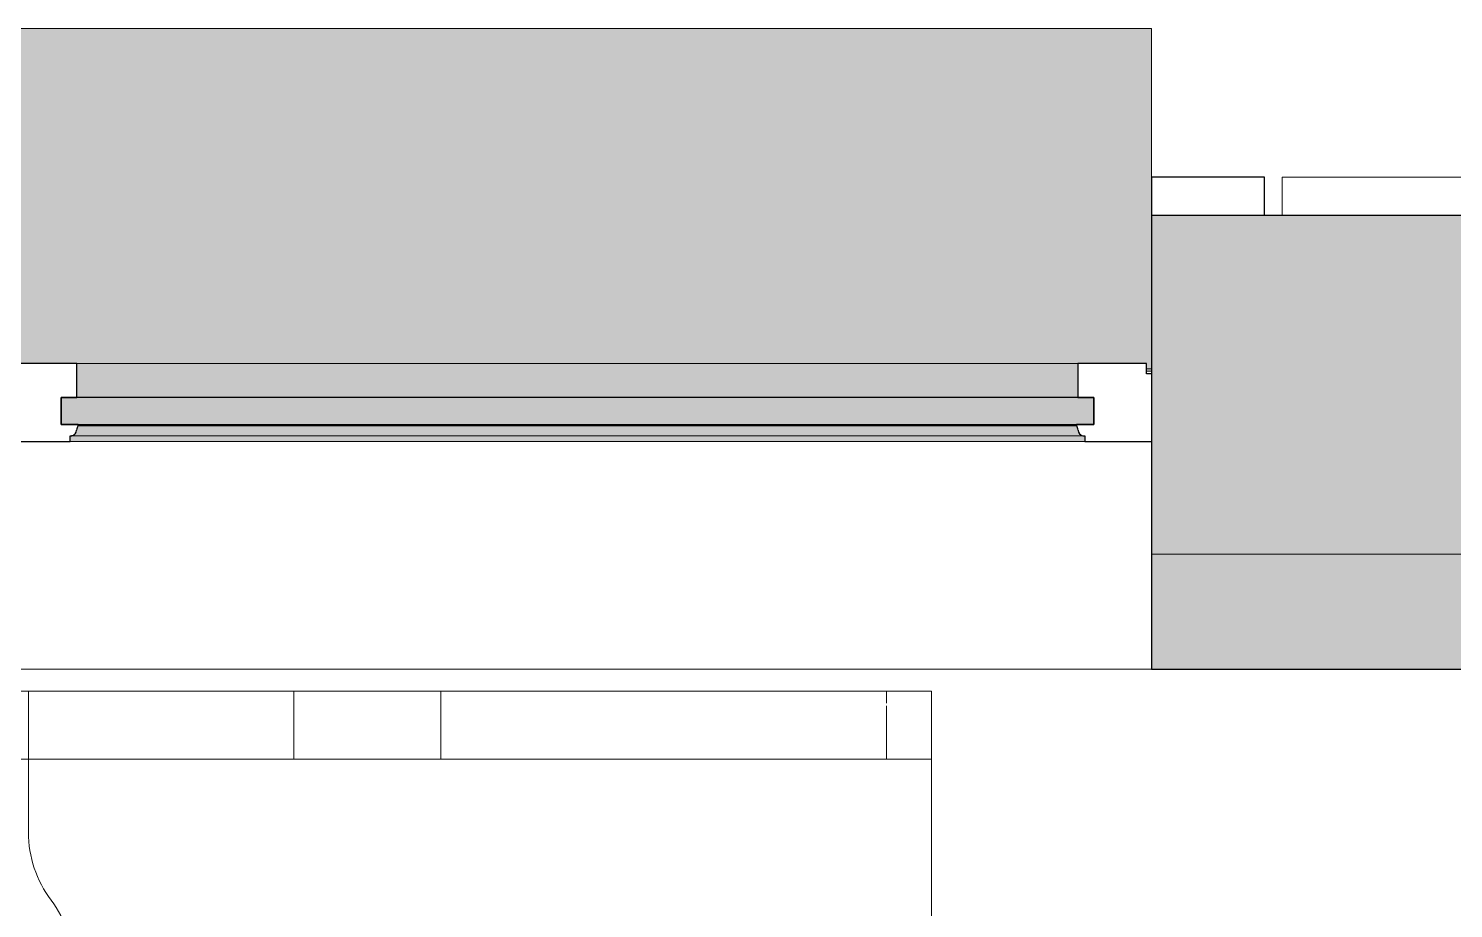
# Model space of a CAD drawing. Header units: millimetres. Extents: x 155927 to 295199, y -4084 to 97293.
# Drawn here: x 186323 to 187586, y 34034 to 34813 of the extents above; entities that cross this region are included whole.
import ezdxf

# ---------------------------------------------------------------- set-up
doc = ezdxf.new("R2010")
doc.units = ezdxf.units.MM
doc.header["$MEASUREMENT"] = 0
for name, color, linetype, lineweight in [('A-GLAZ', 7, 'CONTINUOUS', 9), ('A-GLAZ-CURT', 7, 'CONTINUOUS', 9), ('A-WALL', 7, 'CONTINUOUS', 9), ('A-WALL-PATT', 7, 'CONTINUOUS', 9), ('I-FURN', 8, 'CONTINUOUS', 9), ('I-WALL', 7, 'CONTINUOUS', 9)]:
    doc.layers.add(name, color=color, linetype=linetype, lineweight=lineweight)

msp = doc.modelspace()

# ---------------------------------------------------------------- hatches: boundary and pattern name
at = {"layer": 'A-GLAZ'}
for points in [[(187313.7, 34511.8), (187318, 34511.8), (187318, 34813.4), (185283.8, 34813.4), (185283.8, 34511.8), (185288.2, 34511.8), (185288.2, 34516.5), (186296.5, 34516.5), (186296.5, 34511.8), (186305.2, 34511.8), (186305.2, 34516.5), (187313.7, 34516.5)], [(187252.8, 34486.5), (187252.8, 34516.5), (186366, 34516.5), (186366, 34486.5), (187153.5, 34486.5)], [(187266.8, 34462.6), (187266.8, 34486.5), (186352.1, 34486.5), (186352.1, 34462.6), (187153.5, 34462.6)], [(187253, 34457.5), (187251.5, 34461.5), (186367.3, 34461.5), (186366, 34457.5), (187252.8, 34457.5)], [(187251.5, 34461.5), (187251.5, 34462.6), (187153.5, 34461.5)], [(186360, 34452.6), (186362.9, 34453.1), (186361.6, 34453.2)], [(187253, 34447.6), (187258.8, 34447.6), (187258.8, 34452.6), (186360, 34452.6), (186360, 34447.6), (187153.5, 34447.6)], [(187257.2, 34452.6), (187253.9, 34454.9), (187252.6, 34457.5), (186365.8, 34457.5), (186364, 34453.8), (186363.8, 34452.6), (187255, 34452.6)]]:
    msp.add_hatch(color=256, dxfattribs=at).paths.add_polyline_path(points, flags=0)
h = msp.add_hatch(color=256, dxfattribs=at)
h.paths.add_polyline_path([(187318, 34509.7), (187318, 34511.8), (187313.7, 34511.8), (187313.7, 34509.7)], flags=0)
h.paths.add_polyline_path([(186300.2, 34509.7), (186305.2, 34509.7), (186305.2, 34511.8), (186296.5, 34511.4), (186296.5, 34509.7)], flags=0)
h.paths.add_polyline_path([(185288.2, 34509.7), (185288.2, 34511.8), (185283.8, 34511.8), (185283.8, 34509.7)], flags=0)
at = {"layer": 'A-WALL-PATT'}
h = msp.add_hatch(color=256, dxfattribs=at)
h.paths.add_polyline_path([(231130.8, 34347.6), (231130.8, 34647.6), (229692.8, 34647.6), (229692.8, 34347.6), (230840.8, 34347.6)], flags=0)
h.paths.add_polyline_path([(220908.8, 34347.6), (220908.8, 34647.6), (202317.8, 34647.6), (202317.8, 34347.6), (220172.3, 34347.6)], flags=0)
h.paths.add_polyline_path([(200283.7, 34347.6), (200283.7, 34647.6), (197292.8, 34647.6), (197292.8, 34347.6), (199760.7, 34347.6)], flags=0)
h.paths.add_polyline_path([(194558.8, 34347.6), (194558.8, 34647.6), (192442.8, 34647.6), (192442.8, 34437.6), (192417.8, 34437.6), (192417.8, 34347.6), (193757.3, 34347.6)], flags=0)
h.paths.add_polyline_path([(190808.8, 34347.6), (190808.8, 34437.6), (190783.8, 34437.6), (190783.8, 34647.6), (187318, 34647.6), (187318, 34347.6), (190783.8, 34347.6)], flags=0)
h.paths.add_polyline_path([(185283.8, 34347.6), (185283.8, 34647.6), (166692.8, 34647.6), (166692.8, 34347.6), (184151.8, 34347.6)], flags=0)
h.paths.add_polyline_path([(157908.8, 34347.6), (157908.8, 34647.6), (156760.8, 34647.6), (156760.8, 34347.6), (157736.8, 34347.6)], flags=0)
h = msp.add_hatch(color=256, dxfattribs=at)
h.paths.add_polyline_path([(189647, 34245.6), (189647, 34347.6), (187318, 34347.6), (187318, 34245.6), (188954.6, 34245.6)], flags=0)
h.paths.add_polyline_path([(185283.8, 34245.6), (185283.8, 34347.6), (183310.8, 34347.6), (183310.8, 34245.6), (184151.8, 34245.6)], flags=0)

# ---------------------------------------------------------------- linework, layer by layer
at = {"layer": 'A-GLAZ'}
for p, q in [((187318, 34813.4), (185283.8, 34813.4)), ((187318, 34813.4), (187318, 34681.6)), ((187252.8, 34516.5), (186366, 34516.5)), ((187318, 34511.8), (187313.7, 34511.8)), ((187318, 34509.7), (187313.7, 34509.7)), ((187251.5, 34461.5), (186367.3, 34461.5)), ((186361.6, 34452.6), (186360, 34452.6)), ((187257.2, 34452.6), (186361.6, 34452.6)), ((187258.8, 34452.6), (187257.2, 34452.6)), ((186360, 34447.6), (187258.8, 34447.6))]:
    msp.add_line(p, q, dxfattribs=at)
at = {"layer": 'A-GLAZ', "lineweight": 30}
for p, q in [((187418, 34681.6), (187318, 34681.6)), ((187318, 34681.6), (187318, 34647.6)), ((187418, 34647.6), (187418, 34681.6)), ((186366, 34516.5), (186305.2, 34516.5)), ((186366, 34486.5), (186366, 34516.5)), ((187313.7, 34516.5), (187252.8, 34516.5)), ((187252.8, 34516.5), (187252.8, 34486.5)), ((187313.7, 34507.5), (187313.7, 34516.5)), ((187318, 34507.5), (187313.7, 34507.5)), ((187266.8, 34486.5), (186352.1, 34486.5)), ((186352.1, 34486.5), (186352.1, 34462.6)), ((186352.1, 34462.6), (186352.1, 34486.5)), ((186352.1, 34486.5), (186366, 34486.5)), ((187252.8, 34486.5), (187266.8, 34486.5)), ((187266.8, 34462.6), (187266.8, 34486.5)), ((187266.8, 34486.5), (187266.8, 34462.6)), ((186352.1, 34462.6), (187266.8, 34462.6)), ((186367.3, 34462.6), (186352.1, 34462.6)), ((186367.3, 34461.5), (186367.3, 34462.6)), ((187266.8, 34462.6), (187251.5, 34462.6)), ((187251.5, 34462.6), (187251.5, 34461.5)), ((186360, 34447.6), (186360, 34452.6)), ((186360, 34452.6), (186361.6, 34452.6)), ((187257.2, 34452.6), (187258.8, 34452.6)), ((187258.8, 34452.6), (187258.8, 34447.6)), ((186300.8, 34447.6), (186360, 34447.6)), ((187258.8, 34447.6), (187318, 34447.6))]:
    msp.add_line(p, q, dxfattribs=at)
for centre, radius, start, end in [((186373.2, 34457.1), 7.4, 143.4261, 176.5739), ((187245.6, 34457.1), 7.4, 3.4261, 36.5739), ((186360.5, 34457.8), 5.36, 281.9524, 356.5739), ((187258.3, 34457.8), 5.36, 183.4261, 258.0476)]:
    msp.add_arc(centre, radius, start, end, dxfattribs=at)
at = {"layer": 'A-GLAZ'}
for points in [[(186366.5, 34460.3), (186366.7, 34460.7), (186367, 34461.1), (186367.3, 34461.5)], [(187251.5, 34461.5), (187251.8, 34461.1), (187252.1, 34460.7), (187252.3, 34460.3)], [(186365.6, 34456.2), (186365.7, 34456.6), (186365.8, 34457.1), (186365.8, 34457.5)]]:
    msp.add_open_spline(points, degree=3, dxfattribs=at)
for points, knots in [([(186361.6, 34452.6), (186362, 34452.7), (186362.7, 34452.9), (186363.5, 34453.4), (186363.9, 34453.7), (186364, 34453.8)], [0, 0, 0, 0, 0.2, 0.3, 0.4, 0.4, 0.4, 0.4]), ([(187253, 34457.5), (187253, 34457.1), (187253.1, 34456.4), (187253.5, 34455.5), (187253.7, 34455.1), (187253.9, 34454.9)], [-1, -1, -1, -1, -0.8, -0.7, -0.6, -0.6, -0.6, -0.6]), ([(187254.8, 34453.8), (187254.9, 34453.7), (187255.3, 34453.4), (187256.1, 34452.9), (187256.8, 34452.7), (187257.2, 34452.6)], [-0.4, -0.4, -0.4, -0.4, -0.3, -0.2, 0, 0, 0, 0])]:
    msp.add_open_spline(points, degree=3, knots=knots, dxfattribs=at)
at = {"layer": 'A-GLAZ-CURT', "lineweight": 20}
for p, q in [((188542.8, 34681.6), (187433.8, 34681.6)), ((187433.8, 34681.6), (187433.8, 34647.6)), ((187433.8, 34647.6), (188542.8, 34647.6))]:
    msp.add_line(p, q, dxfattribs=at)
at = {"layer": 'A-WALL', "lineweight": 30}
for p, q in [((190558.8, 34647.6), (187318, 34647.6)), ((187318, 34647.6), (187318, 34347.6))]:
    msp.add_line(p, q, dxfattribs=at)
at = {"layer": 'A-WALL'}
msp.add_line((187318, 34347.6), (189647, 34347.6), dxfattribs=at)
at = {"layer": 'I-FURN'}
for p, q in [((186323.2, 34226.1), (185523.2, 34226.1)), ((185523.2, 34226.1), (186323.2, 34226.1)), ((187083.2, 34226.1), (185563.2, 34226.1)), ((186088.2, 34226.1), (186558.2, 34226.1)), ((186323.2, 34101.1), (186323.2, 34226.1)), ((186323.2, 34226.1), (186323.2, 34101.1)), ((187123.2, 34226.1), (186323.2, 34226.1)), ((186323.2, 34226.1), (186323.2, 34101.1)), ((186323.2, 34101.1), (186323.2, 34226.1)), ((186323.2, 34226.1), (187123.2, 34226.1)), ((186558.2, 34226.1), (186688.6, 34226.1)), ((186558.2, 34166.1), (186558.2, 34226.1)), ((186558.2, 34166.1), (186558.2, 34226.1)), ((186688.6, 34226.1), (187123.2, 34226.1)), ((186688.6, 34166.1), (186688.6, 34226.1)), ((186688.6, 34166.1), (186688.6, 34226.1)), ((187123.2, 34226.1), (187083.2, 34226.1)), ((187083.2, 34215.6), (187083.2, 34226.1)), ((187083.2, 34215.6), (187083.2, 34226.1)), ((187123.2, 34166.1), (187123.2, 34226.1)), ((187123.2, 34166.1), (187123.2, 34226.1)), ((187123.2, 32826.1), (187123.2, 34226.1)), ((187123.2, 34226.1), (187123.2, 32826.1)), ((187083.2, 34166.1), (187083.2, 34213.2)), ((187083.2, 34166.1), (187083.2, 34213.2)), ((185563.2, 34166.1), (187083.2, 34166.1)), ((186558.2, 34166.1), (186088.2, 34166.1)), ((186688.6, 34166.1), (186558.2, 34166.1)), ((187123.2, 34166.1), (186688.6, 34166.1)), ((187083.7, 34166.1), (187123.2, 34166.1))]:
    msp.add_line(p, q, dxfattribs=at)
for centre, start, end in [((186423.2, 34101.1), 180, 216.8699), ((186423.2, 34101.1), 180, 216.8699), ((186263.2, 33981.1), 0, 36.8699), ((186263.2, 33981.1), 0, 36.8699)]:
    msp.add_arc(centre, 100, start, end, dxfattribs=at)
at = {"layer": 'I-WALL'}
for p, q in [((189647, 34347.6), (187318, 34347.6)), ((187318, 34245.6), (185283.8, 34245.6))]:
    msp.add_line(p, q, dxfattribs=at)
at = {"layer": 'I-WALL', "lineweight": 30}
for p, q in [((187318, 34347.6), (187318, 34245.6)), ((187318, 34245.6), (189647, 34245.6))]:
    msp.add_line(p, q, dxfattribs=at)

doc.saveas('drawing.dxf')
